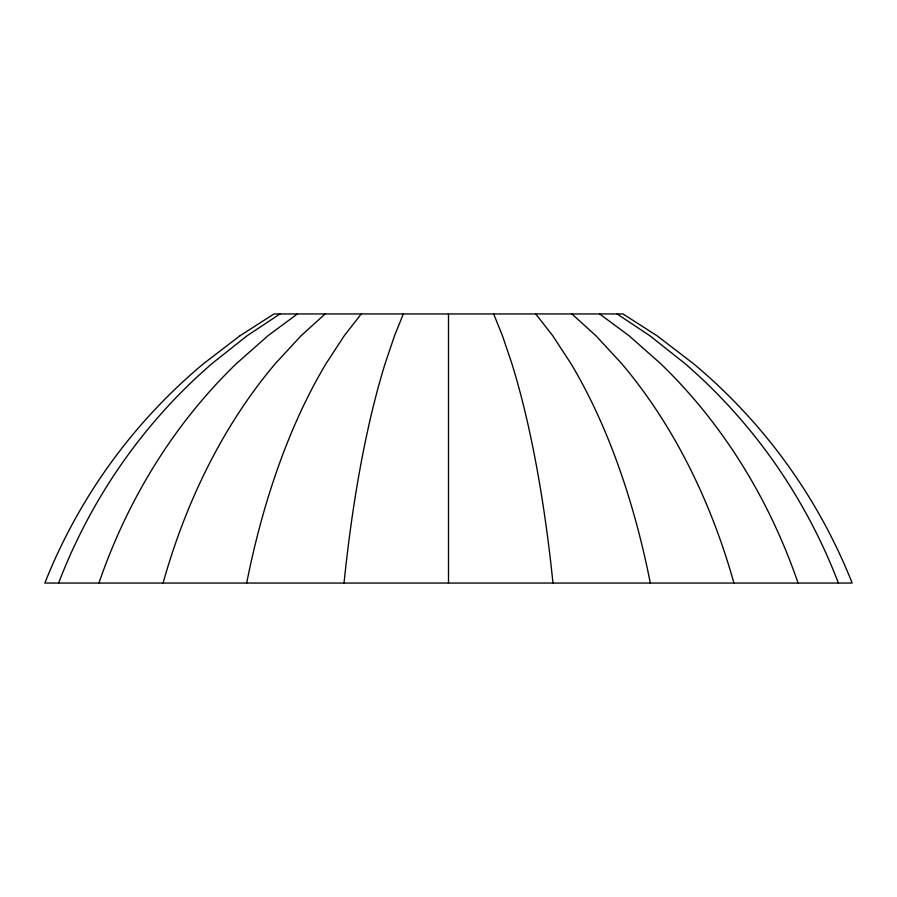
<?xml version="1.0" encoding="UTF-8"?>
<svg xmlns="http://www.w3.org/2000/svg" width="897" height="897" viewBox="0 0 897 897"><rect width="100%" height="100%" fill="white"/><g stroke="black" fill="none" stroke-linecap="round" stroke-linejoin="round"><path stroke-width="1.35" d="M403.336 313.95L394.557 335.702L385.172 363.442A549.02 142.096 -90 0 0 344.033 583.05M361.256 313.95L344.291 335.702L326.16 363.442A549.02 274.504 90 0 0 246.675 583.05M325.118 313.95L301.123 335.702L275.491 363.442A549.02 388.21 -90 0 0 163.075 583.05M297.389 313.95L267.99 335.702L236.606 363.442A549.02 475.466 -90 0 0 98.928 583.05M279.954 313.95L247.168 335.702L212.163 363.442A549.02 530.306 90 0 0 58.608 583.05M617.046 313.95L649.832 335.702L684.837 363.442A549.02 530.306 -90 0 1 838.392 583.05M599.611 313.95L629.01 335.702L660.394 363.442A549.02 475.466 90 0 1 798.072 583.05M571.882 313.95L595.877 335.702L621.509 363.442A549.02 388.21 90 0 1 733.925 583.05M535.744 313.95L552.709 335.702L570.84 363.442A549.02 274.504 -90 0 1 650.325 583.05M493.664 313.95L502.443 335.702L511.828 363.442A549.02 142.096 -90 0 1 552.967 583.05M448.5 313.95L448.5 583.05M240.071 335.702L203.821 363.442A549.02 549.02 0 0 0 44.85 583.05L852.15 583.05A549.02 549.02 0 0 0 693.179 363.442L656.929 335.702L622.989 313.95L274.011 313.95L240.071 335.702"/></g></svg>
